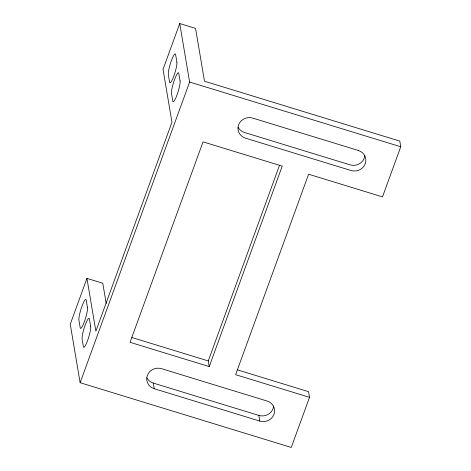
<?xml version="1.0" encoding="UTF-8"?>
<svg xmlns="http://www.w3.org/2000/svg" width="471" height="471" viewBox="0 0 471 471"><rect width="100%" height="100%" fill="white"/><g stroke="black" fill="none" stroke-linecap="round" stroke-linejoin="round"><path stroke-width="0.71" d="M106.205 303.495L102.778 283.236L86.941 278.385L70.25 324.236L80.141 382.717L291.272 447.45L309.524 397.336L308.564 391.678L237.455 369.876M309.524 397.336L235.624 374.68L308.611 174.223L382.505 196.878L400.75 146.764L399.797 141.106L204.496 81.224L195.559 28.407L179.728 23.55L163.031 69.408L171.962 122.224L95.878 331.201L86.941 278.385M80.141 382.717L189.619 82.031L179.728 23.55M209.23 366.585L282.217 166.128L203.042 141.853L130.055 342.311L209.23 366.585L208.276 360.927L279.497 165.309M189.619 82.031L400.75 146.764M131.904 337.513L208.276 360.927M146.881 377.836A11.186 10.515 -9.6 0 0 153.275 383.064L258.844 415.428A11.186 10.515 -9.6 0 0 273.633 405.937M154.235 388.722L259.798 421.086A11.186 10.515 -9.6 0 0 274.004 414.303A11.186 10.515 -9.6 0 0 267.098 401.039L161.529 368.675A11.186 10.515 -9.6 0 0 147.323 375.464A11.186 10.515 -9.6 0 0 154.235 388.722L153.275 383.064M258.844 415.428L259.798 421.086M364.866 155.365A11.186 10.515 -9.6 0 1 350.071 164.856L244.508 132.486A11.186 10.515 -9.6 0 1 238.108 127.264M358.331 150.467L252.762 118.103A11.186 10.515 -9.6 0 0 238.556 124.892A11.186 10.515 -9.6 0 0 245.462 138.15L351.03 170.514A11.186 10.515 -9.6 0 0 365.237 163.725A11.186 10.515 -9.6 0 0 358.331 150.467M176.896 62.107L175.618 54.559A11.186 1.802 -73 0 0 171.332 60.812A11.186 1.802 -73 0 0 168.318 74.606L169.595 82.148A11.186 1.802 -73 0 0 173.881 75.902A11.186 1.802 -73 0 0 176.896 62.107M180.087 80.971L178.809 73.423A11.186 1.802 -73 0 0 174.523 79.676A11.186 1.802 -73 0 0 171.509 93.47L172.786 101.018A11.186 1.802 -73 0 0 177.072 94.765A11.186 1.802 -73 0 0 180.087 80.971M87.488 307.669L86.211 300.121A11.186 1.802 -73 0 0 81.925 306.368A11.186 1.802 -73 0 0 78.91 320.168L80.188 327.71A11.186 1.802 -73 0 0 84.474 321.463A11.186 1.802 -73 0 0 87.488 307.669M90.679 326.533L89.402 318.985A11.186 1.802 -73 0 0 85.116 325.237A11.186 1.802 -73 0 0 82.101 339.032L83.379 346.579A11.186 1.802 -73 0 0 87.665 340.327A11.186 1.802 -73 0 0 90.679 326.533"/></g></svg>
